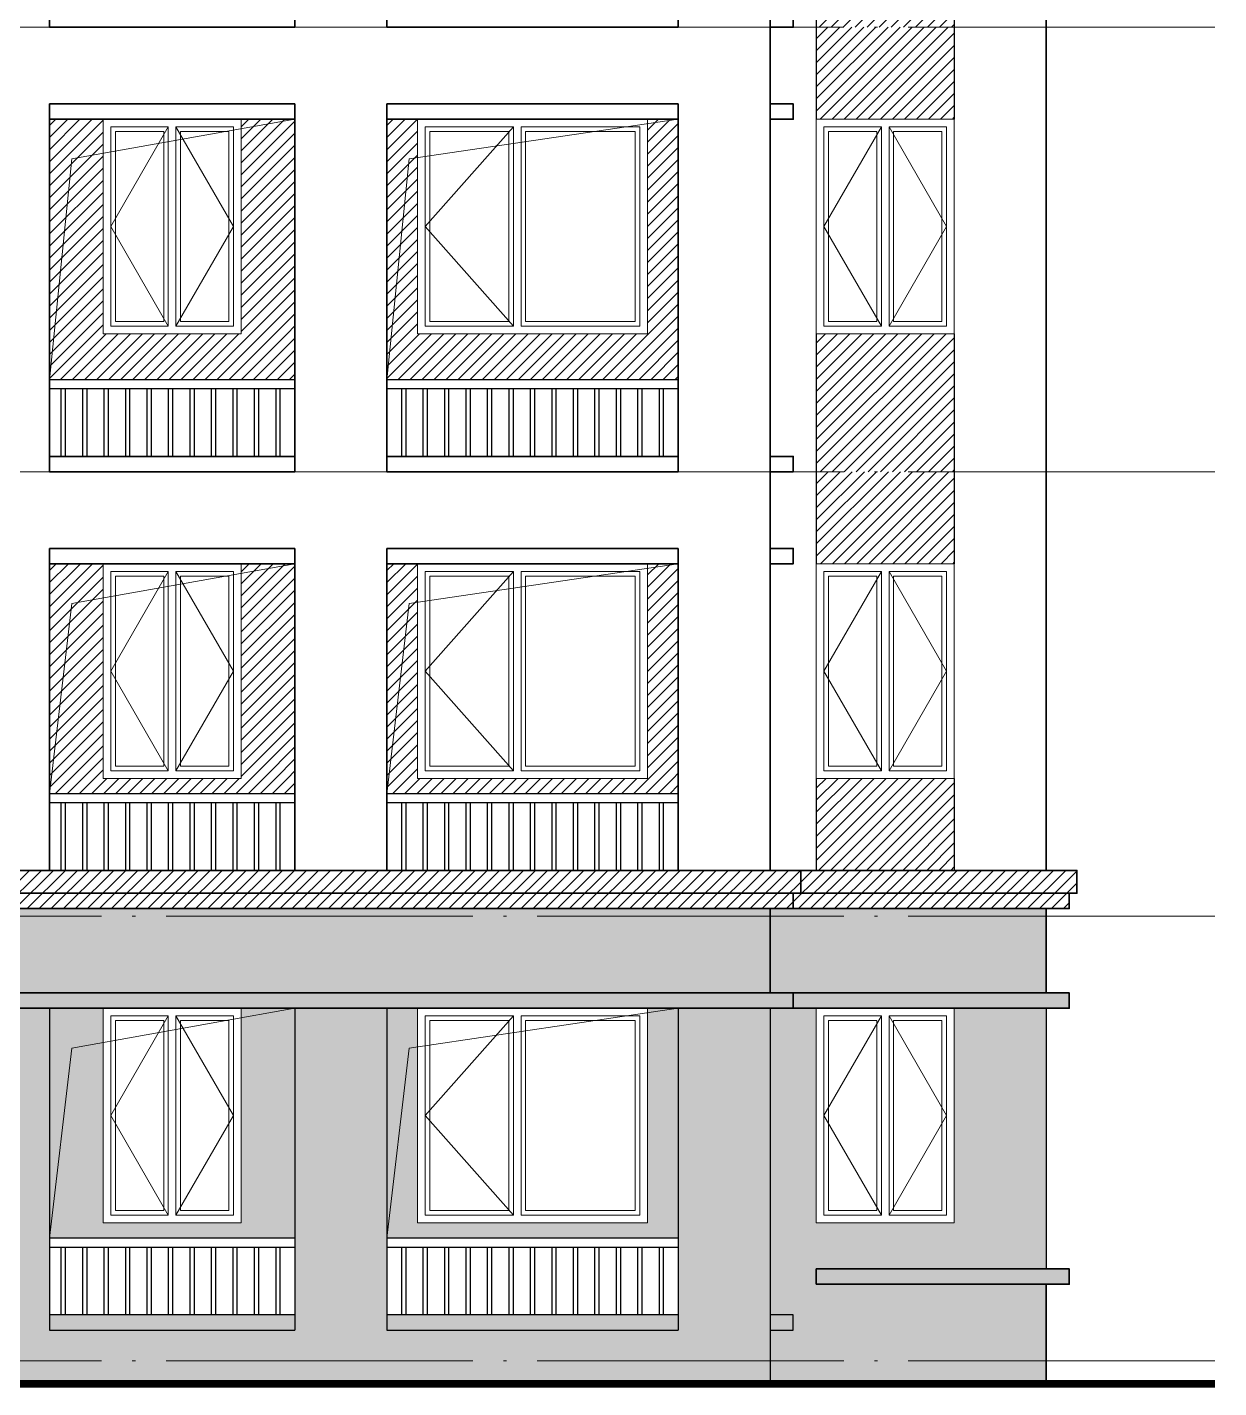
# Model space of a CAD drawing. Extents: x -518115 to 1124316, y -209821 to 1628073.
# Drawn here: x 871371 to 879142, y 37365 to 46240 of the extents above; entities that cross this region are included whole.
import ezdxf

# ---------------------------------------------------------------- set-up
doc = ezdxf.new("R2010")
doc.units = 0
doc.header["$LTSCALE"] = 1000
doc.header["$MEASUREMENT"] = 0
doc.linetypes.add('DOTE', pattern=[2.42, 2, -0.2, 0.02, -0.2])
for name, color, linetype in [('3-剖面填充（细）', 250, 'Continuous'), ('5-平立面看线1', 45, 'Continuous'), ('Stair-栏杆', 142, 'Continuous'), ('看线', 251, 'Continuous')]:
    doc.layers.add(name, color=color, linetype=linetype)
for name, color, linetype, lineweight in [('DOTE', 19, 'DOTE', 9), ('WINDOW', 144, 'Continuous', 15), ('立面-中轮廓线', 213, 'Continuous', 35), ('立面-普通轮廓', 7, 'Continuous', 18), ('立面-洞口示意', 152, 'Continuous', 13), ('立面-窗开启线', 250, 'Continuous', 13)]:
    doc.layers.add(name, color=color, linetype=linetype, lineweight=lineweight)
pattern_1 = [(45, (315132.16, 8064.28), (-39.2886205, 39.2886205), [])]
pattern_2 = [(45, (6e-11, -2900), (-39.2886205, 39.2886205), [])]

# ---------------------------------------------------------------- blocks, each defined once
blk = doc.blocks.new('A$C1F9D7F8A')
at = {"layer": 'WINDOW'}
for points in [[(-1450, 1350), (-875, 1350), (-875, 50), (-1450, 50)], [(-50, 1350), (-825, 1350), (-825, 50), (-50, 50)]]:
    blk.add_lwpolyline(points, close=True, dxfattribs=at)
at = {"layer": 'WINDOW', "color": 250}
for points in [[(-1420, 1320), (-905, 1320), (-905, 80), (-1420, 80)], [(-80, 1320), (-795, 1320), (-795, 80), (-80, 80)]]:
    blk.add_lwpolyline(points, close=True, dxfattribs=at)
at = {"layer": '立面-普通轮廓'}
blk.add_lwpolyline([(0, 1400), (-1500, 1400), (-1500, 0), (0, 0)], close=True, dxfattribs=at)
at = {"layer": '立面-窗开启线', "color": 251, "ltscale": 0.5, "true_color": 0x636466}
blk.add_lwpolyline([(-875, 1350), (-1450, 700), (-875, 50)], dxfattribs=at)
blk = doc.blocks.new('A$C318717E3')
at = {"layer": 'WINDOW'}
for points in [[(50, 1350), (425, 1350), (425, 50), (50, 50)], [(850, 1350), (475, 1350), (475, 50), (850, 50)]]:
    blk.add_lwpolyline(points, close=True, dxfattribs=at)
at = {"layer": 'WINDOW', "color": 250}
for points in [[(80, 1320), (395, 1320), (395, 80), (80, 80)], [(820, 1320), (505, 1320), (505, 80), (820, 80)]]:
    blk.add_lwpolyline(points, close=True, dxfattribs=at)
at = {"layer": '立面-普通轮廓'}
blk.add_lwpolyline([(0, 1400), (900, 1400), (900, 0), (0, 0)], close=True, dxfattribs=at)
at = {"layer": '立面-窗开启线', "color": 251, "ltscale": 0.5, "true_color": 0x636466}
for points in [[(425, 1350), (50, 700), (425, 50)], [(475, 1350), (850, 700), (475, 50)]]:
    blk.add_lwpolyline(points, dxfattribs=at)
blk = doc.blocks.new('GDGDRTDGRDG')
at = {"layer": '3-剖面填充（细）'}
h = blk.add_hatch(dxfattribs=at)
h.set_pattern_fill('ANSI31', color=256, scale=35)
h.set_pattern_definition([(45, (-7501.48, -1477), (-39.2886205, 39.2886205), [])])
h.paths.add_polyline_path([(561384.1, 32376), (562284.2, 32376), (562284.7, 31776), (561384.6, 31776)])
h = blk.add_hatch(dxfattribs=at)
h.set_pattern_fill('ANSI31', color=256, scale=35)
h.set_pattern_definition(pattern_2)
h.paths.add_polyline_path([(556734.4, 30376), (556384.4, 30376), (556384.4, 31776), (556734.4, 31776)])
h = blk.add_hatch(dxfattribs=at)
h.set_pattern_fill('ANSI31', color=256, scale=35)
h.set_pattern_definition(pattern_2)
h.paths.add_polyline_path([(557984.4, 30376), (557634.4, 30376), (557634.4, 31776), (557984.4, 31776)])
h = blk.add_hatch(dxfattribs=at)
h.set_pattern_fill('ANSI31', color=256, scale=35)
h.set_pattern_definition(pattern_2)
h.paths.add_polyline_path([(558784.4, 30376), (558584.4, 30376), (558584.4, 31776), (558784.4, 31776)])
h = blk.add_hatch(dxfattribs=at)
h.set_pattern_fill('ANSI31', color=256, scale=35)
h.set_pattern_definition(pattern_2)
h.paths.add_polyline_path([(560484.4, 30376), (560284.4, 30376), (560284.4, 31776), (560484.4, 31776)])
h = blk.add_hatch(dxfattribs=at)
h.set_pattern_fill('ANSI31', color=256, scale=35)
h.set_pattern_definition(pattern_2)
h.paths.add_polyline_path([(557984.4, 30076), (556384.4, 30076), (556384.4, 30376), (557984.4, 30376)])
h = blk.add_hatch(dxfattribs=at)
h.set_pattern_fill('ANSI31', color=256, scale=35)
h.set_pattern_definition(pattern_2)
h.paths.add_polyline_path([(560484.4, 30076), (558584.4, 30076), (558584.4, 30376), (560484.4, 30376)])
h = blk.add_hatch(dxfattribs=at)
h.set_pattern_fill('ANSI31', color=256, scale=35)
h.set_pattern_definition([(45, (-7501.48, -3777), (-39.2886205, 39.2886205), [])])
h.paths.add_polyline_path([(562284.7, 29476), (561384.7, 29476), (561383.9, 30376), (562283.9, 30376)])
for p, q in [((561384.3, 32376), (561384.3, 31776)), ((562284.3, 32376), (562284.3, 31776)), ((561384.3, 30376), (561384.3, 29476)), ((562284.3, 30376), (562284.3, 29476))]:
    blk.add_line(p, q, dxfattribs=at)
blk = doc.blocks.new('HFHFHHTHFHF')
at = {"layer": 'Stair-栏杆'}
for p, q in [((557984.4, 32976), (556384.4, 32976)), ((560484.4, 32976), (558584.4, 32976)), ((557984.4, 32916), (556384.4, 32916)), ((560484.4, 32916), (558584.4, 32916))]:
    blk.add_line(p, q, dxfattribs=at)
for points in [[(556459.4, 32916), (556459.4, 32476)], [(556489.4, 32476), (556489.4, 32916)], [(556599.4, 32916), (556599.4, 32476)], [(556629.4, 32476), (556629.4, 32916)], [(556739.4, 32916), (556739.4, 32476)], [(556769.4, 32476), (556769.4, 32916)], [(556879.4, 32916), (556879.4, 32476)], [(556909.4, 32476), (556909.4, 32916)], [(557019.4, 32916), (557019.4, 32476)], [(557049.4, 32476), (557049.4, 32916)], [(557159.4, 32916), (557159.4, 32476)], [(557189.4, 32476), (557189.4, 32916)], [(557299.4, 32916), (557299.4, 32476)], [(557329.4, 32476), (557329.4, 32916)], [(557439.4, 32916), (557439.4, 32476)], [(557469.4, 32476), (557469.4, 32916)], [(557579.4, 32916), (557579.4, 32476)], [(557609.4, 32476), (557609.4, 32916)], [(557719.4, 32916), (557719.4, 32476)], [(557749.4, 32476), (557749.4, 32916)], [(557859.4, 32916), (557859.4, 32476)], [(557889.4, 32476), (557889.4, 32916)], [(558679.4, 32916), (558679.4, 32476)], [(558709.4, 32476), (558709.4, 32916)], [(558819.4, 32916), (558819.4, 32476)], [(558849.4, 32476), (558849.4, 32916)], [(558959.4, 32916), (558959.4, 32476)], [(558989.4, 32476), (558989.4, 32916)], [(559099.4, 32916), (559099.4, 32476)], [(559129.4, 32476), (559129.4, 32916)], [(559239.4, 32916), (559239.4, 32476)], [(559269.4, 32476), (559269.4, 32916)], [(559379.4, 32916), (559379.4, 32476)], [(559409.4, 32476), (559409.4, 32916)], [(559519.4, 32916), (559519.4, 32476)], [(559549.4, 32476), (559549.4, 32916)], [(559659.4, 32916), (559659.4, 32476)], [(559689.4, 32476), (559689.4, 32916)], [(559799.4, 32916), (559799.4, 32476)], [(559829.4, 32476), (559829.4, 32916)], [(559939.4, 32916), (559939.4, 32476)], [(559969.4, 32476), (559969.4, 32916)], [(560079.4, 32916), (560079.4, 32476)], [(560109.4, 32476), (560109.4, 32916)], [(560219.4, 32916), (560219.4, 32476)], [(560249.4, 32476), (560249.4, 32916)], [(560359.4, 32916), (560359.4, 32476)], [(560389.4, 32476), (560389.4, 32916)]]:
    blk.add_lwpolyline(points, dxfattribs=at)
at = {"layer": '立面-中轮廓线'}
for p, q in [((561084.4, 35276), (561084.4, 32376)), ((562884.4, 35276), (562884.4, 32376)), ((556384.4, 34776), (556384.4, 32376)), ((557984.4, 34776), (557984.4, 32376)), ((558584.4, 34776), (558584.4, 32376)), ((560484.4, 34776), (560484.4, 32376))]:
    blk.add_line(p, q, dxfattribs=at)
for points in [[(557984.4, 34776), (556384.4, 34776)], [(560484.4, 34776), (558584.4, 34776)], [(561084.4, 34676), (561234.4, 34676), (561234.4, 34776), (561084.4, 34776)], [(556384.4, 34676), (557984.4, 34676)], [(558584.4, 34676), (560484.4, 34676)], [(557984.4, 32476), (556384.4, 32476)], [(560484.4, 32476), (558584.4, 32476)], [(561084.4, 32376), (561234.4, 32376), (561234.4, 32476), (561084.4, 32476)], [(556384.4, 32376), (557984.4, 32376)], [(558584.4, 32376), (560484.4, 32376)]]:
    blk.add_lwpolyline(points, dxfattribs=at)
for name, p in [('A$C318717E3', (556734.4, 33276)), ('A$C1F9D7F8A', (560284.4, 33276)), ('A$C318717E3', (561384.3, 33276))]:
    blk.add_blockref(name, p)

msp = doc.modelspace()

# ---------------------------------------------------------------- hatches: boundary and pattern name
at = {"layer": '3-剖面填充（细）'}
h = msp.add_hatch(dxfattribs=at)
h.set_pattern_fill('ANSI31', color=256, scale=35)
h.set_pattern_definition([(45, (307630.675, 9487.28), (-39.2886205, 39.2886205), [])])
h.paths.add_polyline_path([(876516.2, 43340.3), (877416.4, 43340.3), (877416.9, 42740.3), (876516.7, 42740.3)])
h = msp.add_hatch(dxfattribs=at)
h.set_pattern_fill('ANSI31', color=256, scale=35)
h.set_pattern_definition(pattern_1)
h.paths.add_polyline_path([(871866.6, 41340.3), (871516.6, 41340.3), (871516.6, 42740.3), (871866.6, 42740.3)])
h = msp.add_hatch(dxfattribs=at)
h.set_pattern_fill('ANSI31', color=256, scale=35)
h.set_pattern_definition(pattern_1)
h.paths.add_polyline_path([(873116.6, 41340.3), (872766.6, 41340.3), (872766.6, 42740.3), (873116.6, 42740.3)])
h = msp.add_hatch(dxfattribs=at)
h.set_pattern_fill('ANSI31', color=256, scale=35)
h.set_pattern_definition(pattern_1)
h.paths.add_polyline_path([(873916.6, 41340.3), (873716.6, 41340.3), (873716.6, 42740.3), (873916.6, 42740.3)])
h = msp.add_hatch(dxfattribs=at)
h.set_pattern_fill('ANSI31', color=256, scale=35)
h.set_pattern_definition(pattern_1)
h.paths.add_polyline_path([(875616.6, 41340.3), (875416.6, 41340.3), (875416.6, 42740.3), (875616.6, 42740.3)])
h = msp.add_hatch(dxfattribs=at)
h.set_pattern_fill('ANSI31', color=256, scale=35)
h.set_pattern_definition(pattern_1)
h.paths.add_polyline_path([(871516.6, 41240.3), (873116.6, 41240.3), (873116.6, 41340.3), (871516.6, 41340.3)])
h = msp.add_hatch(dxfattribs=at)
h.set_pattern_fill('ANSI31', color=256, scale=35)
h.set_pattern_definition(pattern_1)
h.paths.add_polyline_path([(873716.6, 41240.3), (875616.6, 41240.3), (875616.6, 41340.3), (873716.6, 41340.3)])
h = msp.add_hatch(dxfattribs=at)
h.set_pattern_fill('ANSI31', color=256, scale=35)
h.set_pattern_definition([(45, (307630.675, 7187.28), (-39.2886205, 39.2886205), [])])
h.paths.add_polyline_path([(876516.6, 40740.3), (877416.6, 40740.3), (877416.1, 41340.3), (876516.1, 41340.3)])
h = msp.add_hatch(dxfattribs=at)
h.set_pattern_fill('ANSI31', color=256, scale=35)
h.set_pattern_definition([(45, (406500, -3835.72), (-39.2886205, 39.2886205), [])])
h.paths.add_polyline_path([(878216.6, 40590.3), (878166.6, 40590.3), (878166.6, 40490.3), (867716.6, 40490.3), (867716.6, 40740.3), (878216.6, 40740.3)])
h = msp.add_hatch(dxfattribs=at)
h.set_pattern_fill('混凝土', color=251, scale=40)
h.set_pattern_definition([(50, (351071.16, 36090.78), (286.90407, -25.10085), [30, -330]), (355, (351071.16, 36090.78), (-55.50053, 300.87685), [24, -264]), (100.4514, (351095.07, 36088.7), (231.40375, 275.77582), [25.49608, -280.45684]), (46.1842, (351071.16, 36170.78), (426.89642, -66.2076), [45, -495]), (96.6356, (351106.73, 36165.26), (373.86508, 389.64715), [38.2441, -420.6852]), (351.1842, (351071.16, 36170.8), (373.86478, 389.64744), [36, -396]), (21, (351111.16, 36150.78), (238.76282, -161.04756), [30, -330]), (326, (351111.16, 36150.78), (97.32613, 290.06002), [24, -264]), (71.4514, (351131.05, 36137.36), (336.08905, 129.0122), [25.49608, -280.45684]), (37.5, (351071.16, 36090.78), (4.863942, 133.157542), [0, -260.8, 0, -268, 0, -265]), (7.5, (351071.16, 36090.78), (105.227815, 157.764685), [0, -152.8, 0, -254.8, 0, -101]), (327.5, (350981.96, 36090.78), (213.528974, -9.021949), [0, -100, 0, -312, 0, -414]), (317.5, (350941.96, 36090.78), (233.27447, 40.04199), [0, -130, 0, -207.2, 0, -294])])
h.paths.add_polyline_path([(861716.6, 39840.3), (862916.6, 39840.3), (862916.6, 38440.3), (861716.6, 38440.3)], flags=16)
h.paths.add_polyline_path([(859916.6, 38340.3), (861016.6, 38340.3), (861016.6, 37840.3), (859916.6, 37840.3)], flags=16)
h.paths.add_polyline_path([(860016.6, 39840.3), (860916.6, 39840.3), (860916.6, 38440.3), (860016.6, 38440.3)], flags=16)
h.paths.add_polyline_path([(857716.6, 38340.3), (859316.6, 38340.3), (859316.6, 37840.3), (857716.6, 37840.3)], flags=16)
h.paths.add_polyline_path([(858066.6, 39840.3), (858966.6, 39840.3), (858966.6, 38440.3), (858066.6, 38440.3)], flags=16)
h.paths.add_polyline_path([(855216.6, 38340.3), (857116.6, 38340.3), (857116.6, 37840.3), (855216.6, 37840.3)], flags=16)
h.paths.add_polyline_path([(855416.6, 39840.3), (856916.6, 39840.3), (856916.6, 38440.3), (855416.6, 38440.3)], flags=16)
h.paths.add_polyline_path([(853416.7, 39840.3), (854316.7, 39840.3), (854316.7, 38440.3), (853416.7, 38440.3)], flags=16)
h.paths.add_polyline_path([(869116.6, 39840.3), (867916.6, 39840.3), (867916.6, 38440.3), (869116.6, 38440.3)], flags=16)
h.paths.add_polyline_path([(870916.6, 38340.3), (869816.6, 38340.3), (869816.6, 37840.3), (870916.6, 37840.3)], flags=16)
h.paths.add_polyline_path([(870816.6, 39840.3), (869916.6, 39840.3), (869916.6, 38440.3), (870816.6, 38440.3)], flags=16)
h.paths.add_polyline_path([(873116.6, 38340.3), (871516.6, 38340.3), (871516.6, 37840.3), (873116.6, 37840.3)], flags=16)
h.paths.add_polyline_path([(872766.6, 39840.3), (871866.6, 39840.3), (871866.6, 38440.3), (872766.6, 38440.3)], flags=16)
h.paths.add_polyline_path([(875616.6, 38340.3), (873716.6, 38340.3), (873716.6, 37840.3), (875616.6, 37840.3)], flags=16)
h.paths.add_polyline_path([(875416.6, 39840.3), (873916.6, 39840.3), (873916.6, 38440.3), (875416.6, 38440.3)], flags=16)
h.paths.add_polyline_path([(877416.5, 39840.3), (876516.5, 39840.3), (876516.5, 38440.3), (877416.5, 38440.3)], flags=16)
h.paths.add_polyline_path([(878016.6, 40490.3), (878016.6, 39940.3), (878166.6, 39940.3), (878166.6, 39840.3), (878016.6, 39840.3), (878016.6, 38140.3), (878166.6, 38140.3), (878166.6, 38040.3), (878016.6, 38040.3), (878016.6, 37390.3), (867716.6, 37390.3), (867716.6, 40490.3)])
h.paths.add_polyline_path([(844116.6, 39840.3), (842916.6, 39840.3), (842916.6, 38440.3), (844116.6, 38440.3)], flags=16)
h.paths.add_polyline_path([(845916.6, 38340.3), (844816.6, 38340.3), (844816.6, 37840.3), (845916.6, 37840.3)], flags=16)
h.paths.add_polyline_path([(845816.6, 39840.3), (844916.6, 39840.3), (844916.6, 38440.3), (845816.6, 38440.3)], flags=16)
h.paths.add_polyline_path([(848116.6, 38340.3), (846516.6, 38340.3), (846516.6, 37840.3), (848116.6, 37840.3)], flags=16)
h.paths.add_polyline_path([(847766.6, 39840.3), (846866.6, 39840.3), (846866.6, 38440.3), (847766.6, 38440.3)], flags=16)
h.paths.add_polyline_path([(850616.6, 38340.3), (848716.6, 38340.3), (848716.6, 37840.3), (850616.6, 37840.3)], flags=16)
h.paths.add_polyline_path([(850416.6, 39840.3), (848916.6, 39840.3), (848916.6, 38440.3), (850416.6, 38440.3)], flags=16)
h.paths.add_polyline_path([(852416.5, 39840.3), (851516.5, 39840.3), (851516.5, 38440.3), (852416.5, 38440.3)], flags=16)
h.paths.add_polyline_path([(836716.6, 39840.3), (837916.6, 39840.3), (837916.6, 38440.3), (836716.6, 38440.3)], flags=16)
h.paths.add_polyline_path([(834916.6, 38340.3), (836016.6, 38340.3), (836016.6, 37840.3), (834916.6, 37840.3)], flags=16)
h.paths.add_polyline_path([(835016.6, 39840.3), (835916.6, 39840.3), (835916.6, 38440.3), (835016.6, 38440.3)], flags=16)
h.paths.add_polyline_path([(832716.6, 38340.3), (834316.6, 38340.3), (834316.6, 37840.3), (832716.6, 37840.3)], flags=16)
h.paths.add_polyline_path([(833066.6, 39840.3), (833966.6, 39840.3), (833966.6, 38440.3), (833066.6, 38440.3)], flags=16)
h.paths.add_polyline_path([(830216.6, 38340.3), (832116.6, 38340.3), (832116.6, 37840.3), (830216.6, 37840.3)], flags=16)
h.paths.add_polyline_path([(830416.6, 39840.3), (831916.6, 39840.3), (831916.6, 38440.3), (830416.6, 38440.3)], flags=16)
h.paths.add_polyline_path([(828416.7, 39840.3), (829316.7, 39840.3), (829316.7, 38440.3), (828416.7, 38440.3)], flags=16)
h.paths.add_polyline_path([(842716.6, 40490.3), (863116.6, 40490.3), (863116.6, 37390.3), (842716.6, 37390.3)])
h.paths.add_polyline_path([(827816.6, 40490.3), (827816.6, 39940.3), (827666.6, 39940.3), (827666.6, 39840.3), (827816.6, 39840.3), (827816.6, 38140.3), (827666.6, 38140.3), (827666.6, 38040.3), (827816.6, 38040.3), (827816.6, 37390.3), (838116.6, 37390.3), (838116.6, 40490.3)])

# ---------------------------------------------------------------- linework, layer by layer
for p, q in [((876516.5, 43340.3), (876516.5, 42740.3)), ((877416.5, 43340.3), (877416.5, 42740.3)), ((876516.5, 41340.3), (876516.5, 40740.3)), ((877416.5, 41340.3), (877416.5, 40740.3))]:
    msp.add_line(p, q, dxfattribs=at)
at = {"layer": '5-平立面看线1', "color": 1, "ltscale": 0.8, "const_width": 50}
msp.add_lwpolyline([(826716.6, 37389.8), (879116.6, 37389.8)], dxfattribs=at)
at = {"layer": 'DOTE', "linetype": 'DOTE'}
for p, q in [((879116.6, 46240.3), (826716.6, 46240.3)), ((879116.6, 43340.3), (826716.6, 43340.3)), ((879116.6, 40440.3), (826716.6, 40440.3)), ((879116.6, 37540.3), (826716.6, 37540.3))]:
    msp.add_line(p, q, dxfattribs=at)
at = {"layer": 'Stair-栏杆'}
for p, q in [((873116.6, 41240.3), (871516.6, 41240.3)), ((875616.6, 41240.3), (873716.6, 41240.3)), ((873116.6, 41180.3), (871516.6, 41180.3)), ((875616.6, 41180.3), (873716.6, 41180.3)), ((873116.6, 38340.3), (871516.6, 38340.3)), ((873116.6, 38280.3), (871516.6, 38280.3)), ((875616.6, 38340.3), (873716.6, 38340.3)), ((875616.6, 38280.3), (873716.6, 38280.3))]:
    msp.add_line(p, q, dxfattribs=at)
for points in [[(871591.6, 41180.3), (871591.6, 40740.3)], [(871621.6, 40740.3), (871621.6, 41180.3)], [(871731.6, 41180.3), (871731.6, 40740.3)], [(871761.6, 40740.3), (871761.6, 41180.3)], [(871871.6, 41180.3), (871871.6, 40740.3)], [(871901.6, 40740.3), (871901.6, 41180.3)], [(872011.6, 41180.3), (872011.6, 40740.3)], [(872041.6, 40740.3), (872041.6, 41180.3)], [(872151.6, 41180.3), (872151.6, 40740.3)], [(872181.6, 40740.3), (872181.6, 41180.3)], [(872291.6, 41180.3), (872291.6, 40740.3)], [(872321.6, 40740.3), (872321.6, 41180.3)], [(872431.6, 41180.3), (872431.6, 40740.3)], [(872461.6, 40740.3), (872461.6, 41180.3)], [(872571.6, 41180.3), (872571.6, 40740.3)], [(872601.6, 40740.3), (872601.6, 41180.3)], [(872711.6, 41180.3), (872711.6, 40740.3)], [(872741.6, 40740.3), (872741.6, 41180.3)], [(872851.6, 41180.3), (872851.6, 40740.3)], [(872881.6, 40740.3), (872881.6, 41180.3)], [(872991.6, 41180.3), (872991.6, 40740.3)], [(873021.6, 40740.3), (873021.6, 41180.3)], [(873811.6, 41180.3), (873811.6, 40740.3)], [(873841.6, 40740.3), (873841.6, 41180.3)], [(873951.6, 41180.3), (873951.6, 40740.3)], [(873981.6, 40740.3), (873981.6, 41180.3)], [(874091.6, 41180.3), (874091.6, 40740.3)], [(874121.6, 40740.3), (874121.6, 41180.3)], [(874231.6, 41180.3), (874231.6, 40740.3)], [(874261.6, 40740.3), (874261.6, 41180.3)], [(874371.6, 41180.3), (874371.6, 40740.3)], [(874401.6, 40740.3), (874401.6, 41180.3)], [(874511.6, 41180.3), (874511.6, 40740.3)], [(874541.6, 40740.3), (874541.6, 41180.3)], [(874651.6, 41180.3), (874651.6, 40740.3)], [(874681.6, 40740.3), (874681.6, 41180.3)], [(874791.6, 41180.3), (874791.6, 40740.3)], [(874821.6, 40740.3), (874821.6, 41180.3)], [(874931.6, 41180.3), (874931.6, 40740.3)], [(874961.6, 40740.3), (874961.6, 41180.3)], [(875071.6, 41180.3), (875071.6, 40740.3)], [(875101.6, 40740.3), (875101.6, 41180.3)], [(875211.6, 41180.3), (875211.6, 40740.3)], [(875241.6, 40740.3), (875241.6, 41180.3)], [(875351.6, 41180.3), (875351.6, 40740.3)], [(875381.6, 40740.3), (875381.6, 41180.3)], [(875491.6, 41180.3), (875491.6, 40740.3)], [(875521.6, 40740.3), (875521.6, 41180.3)], [(871591.6, 38280.3), (871591.6, 37840.3)], [(871621.6, 37840.3), (871621.6, 38280.3)], [(871731.6, 38280.3), (871731.6, 37840.3)], [(871761.6, 37840.3), (871761.6, 38280.3)], [(871871.6, 38280.3), (871871.6, 37840.3)], [(871901.6, 37840.3), (871901.6, 38280.3)], [(872011.6, 38280.3), (872011.6, 37840.3)], [(872041.6, 37840.3), (872041.6, 38280.3)], [(872151.6, 38280.3), (872151.6, 37840.3)], [(872181.6, 37840.3), (872181.6, 38280.3)], [(872291.6, 38280.3), (872291.6, 37840.3)], [(872321.6, 37840.3), (872321.6, 38280.3)], [(872431.6, 38280.3), (872431.6, 37840.3)], [(872461.6, 37840.3), (872461.6, 38280.3)], [(872571.6, 38280.3), (872571.6, 37840.3)], [(872601.6, 37840.3), (872601.6, 38280.3)], [(872711.6, 38280.3), (872711.6, 37840.3)], [(872741.6, 37840.3), (872741.6, 38280.3)], [(872851.6, 38280.3), (872851.6, 37840.3)], [(872881.6, 37840.3), (872881.6, 38280.3)], [(872991.6, 38280.3), (872991.6, 37840.3)], [(873021.6, 37840.3), (873021.6, 38280.3)], [(873811.6, 38280.3), (873811.6, 37840.3)], [(873841.6, 37840.3), (873841.6, 38280.3)], [(873951.6, 38280.3), (873951.6, 37840.3)], [(873981.6, 37840.3), (873981.6, 38280.3)], [(874091.6, 38280.3), (874091.6, 37840.3)], [(874121.6, 37840.3), (874121.6, 38280.3)], [(874231.6, 38280.3), (874231.6, 37840.3)], [(874261.6, 37840.3), (874261.6, 38280.3)], [(874371.6, 38280.3), (874371.6, 37840.3)], [(874401.6, 37840.3), (874401.6, 38280.3)], [(874511.6, 38280.3), (874511.6, 37840.3)], [(874541.6, 37840.3), (874541.6, 38280.3)], [(874651.6, 38280.3), (874651.6, 37840.3)], [(874681.6, 37840.3), (874681.6, 38280.3)], [(874791.6, 38280.3), (874791.6, 37840.3)], [(874821.6, 37840.3), (874821.6, 38280.3)], [(874931.6, 38280.3), (874931.6, 37840.3)], [(874961.6, 37840.3), (874961.6, 38280.3)], [(875071.6, 38280.3), (875071.6, 37840.3)], [(875101.6, 37840.3), (875101.6, 38280.3)], [(875211.6, 38280.3), (875211.6, 37840.3)], [(875241.6, 37840.3), (875241.6, 38280.3)], [(875351.6, 38280.3), (875351.6, 37840.3)], [(875381.6, 37840.3), (875381.6, 38280.3)], [(875491.6, 38280.3), (875491.6, 37840.3)], [(875521.6, 37840.3), (875521.6, 38280.3)]]:
    msp.add_lwpolyline(points, dxfattribs=at)
at = {"layer": '看线', "color": 30}
for p, q in [((871516.6, 39840.3), (871516.6, 37740.3)), ((873116.6, 39840.3), (873116.6, 37740.3)), ((873716.6, 39840.3), (873716.6, 37740.3)), ((875616.6, 39840.3), (875616.6, 37740.3)), ((876216.6, 39840.3), (876216.6, 37389.8)), ((878016.6, 39840.3), (878016.6, 38140.3))]:
    msp.add_line(p, q, dxfattribs=at)
for points in [[(873116.6, 37840.3), (871516.6, 37840.3)], [(875616.6, 37840.3), (873716.6, 37840.3)], [(876216.6, 37740.3), (876366.6, 37740.3), (876366.6, 37840.3), (876216.6, 37840.3)], [(871516.6, 37740.3), (873116.6, 37740.3)], [(873716.6, 37740.3), (875616.6, 37740.3)]]:
    msp.add_lwpolyline(points, dxfattribs=at)
at = {"layer": '立面-中轮廓线'}
for p, q in [((876216.6, 43340.3), (876216.6, 40740.3)), ((878016.6, 43340.3), (878016.6, 40740.3)), ((871516.6, 42840.3), (871516.6, 40740.3)), ((873116.6, 42840.3), (873116.6, 40740.3)), ((873716.6, 42840.3), (873716.6, 40740.3)), ((875616.6, 42840.3), (875616.6, 40740.3))]:
    msp.add_line(p, q, dxfattribs=at)
at = {"layer": '立面-中轮廓线', "color": 2}
for p, q in [((878216.6, 40740.3), (867716.6, 40740.3)), ((878216.6, 40590.3), (867716.6, 40590.3)), ((878016.6, 40490.3), (867716.6, 40490.3)), ((878016.6, 39940.3), (867716.6, 39940.3)), ((878016.6, 39840.3), (867716.6, 39840.3)), ((878016.6, 38040.3), (878016.6, 37390.3))]:
    msp.add_line(p, q, dxfattribs=at)
at = {"layer": '立面-中轮廓线'}
for points in [[(873116.6, 42840.3), (871516.6, 42840.3)], [(875616.6, 42840.3), (873716.6, 42840.3)], [(876216.6, 42740.3), (876366.6, 42740.3), (876366.6, 42840.3), (876216.6, 42840.3)], [(871516.6, 42740.3), (873116.6, 42740.3)], [(873716.6, 42740.3), (875616.6, 42740.3)]]:
    msp.add_lwpolyline(points, dxfattribs=at)
at = {"layer": '立面-中轮廓线', "color": 2}
for points in [[(876216.6, 40740.3), (876416.6, 40740.3), (876416.6, 40590.3), (876366.6, 40590.3), (876366.6, 40490.3), (876216.6, 40490.3), (876216.6, 39940.3), (876366.6, 39940.3), (876366.6, 39840.3), (876216.6, 39840.3)], [(878016.6, 40740.3), (878216.6, 40740.3), (878216.6, 40590.3), (878166.6, 40590.3), (878166.6, 40490.3), (878016.6, 40490.3), (878016.6, 39940.3), (878166.6, 39940.3), (878166.6, 39840.3), (878016.6, 39840.3)]]:
    msp.add_lwpolyline(points, dxfattribs=at)
msp.add_lwpolyline([(876516.5, 38040.3), (876516.5, 38140.3), (878166.6, 38140.3), (878166.6, 38040.3)], close=True, dxfattribs=at)
at = {"layer": '立面-洞口示意'}
for points in [[(871516.6, 43940.3), (871661.4, 45381.2), (873116.6, 45640.3)], [(873716.6, 43940.3), (873861.4, 45381.2), (875616.6, 45640.3)], [(871516.6, 41240.3), (871661.4, 42481.2), (873116.6, 42740.3)], [(873716.6, 41240.3), (873861.4, 42481.2), (875616.6, 42740.3)], [(871516.6, 38340.3), (871661.4, 39581.2), (873116.6, 39840.3)], [(873716.6, 38340.3), (873861.4, 39581.2), (875616.6, 39840.3)]]:
    msp.add_lwpolyline(points, dxfattribs=at)

# ---------------------------------------------------------------- block references
for name, p in [('HFHFHHTHFHF', (315132.2, 13864.3)), ('GDGDRTDGRDG', (315132.2, 16764.3)), ('HFHFHHTHFHF', (315132.2, 10964.3)), ('GDGDRTDGRDG', (315132.2, 13864.3)), ('A$C318717E3', (871866.6, 41340.3)), ('A$C1F9D7F8A', (875416.6, 41340.3)), ('A$C318717E3', (876516.5, 41340.3)), ('A$C318717E3', (871866.6, 38440.3)), ('A$C1F9D7F8A', (875416.6, 38440.3)), ('A$C318717E3', (876516.5, 38440.3))]:
    msp.add_blockref(name, p)

doc.saveas('drawing.dxf')
